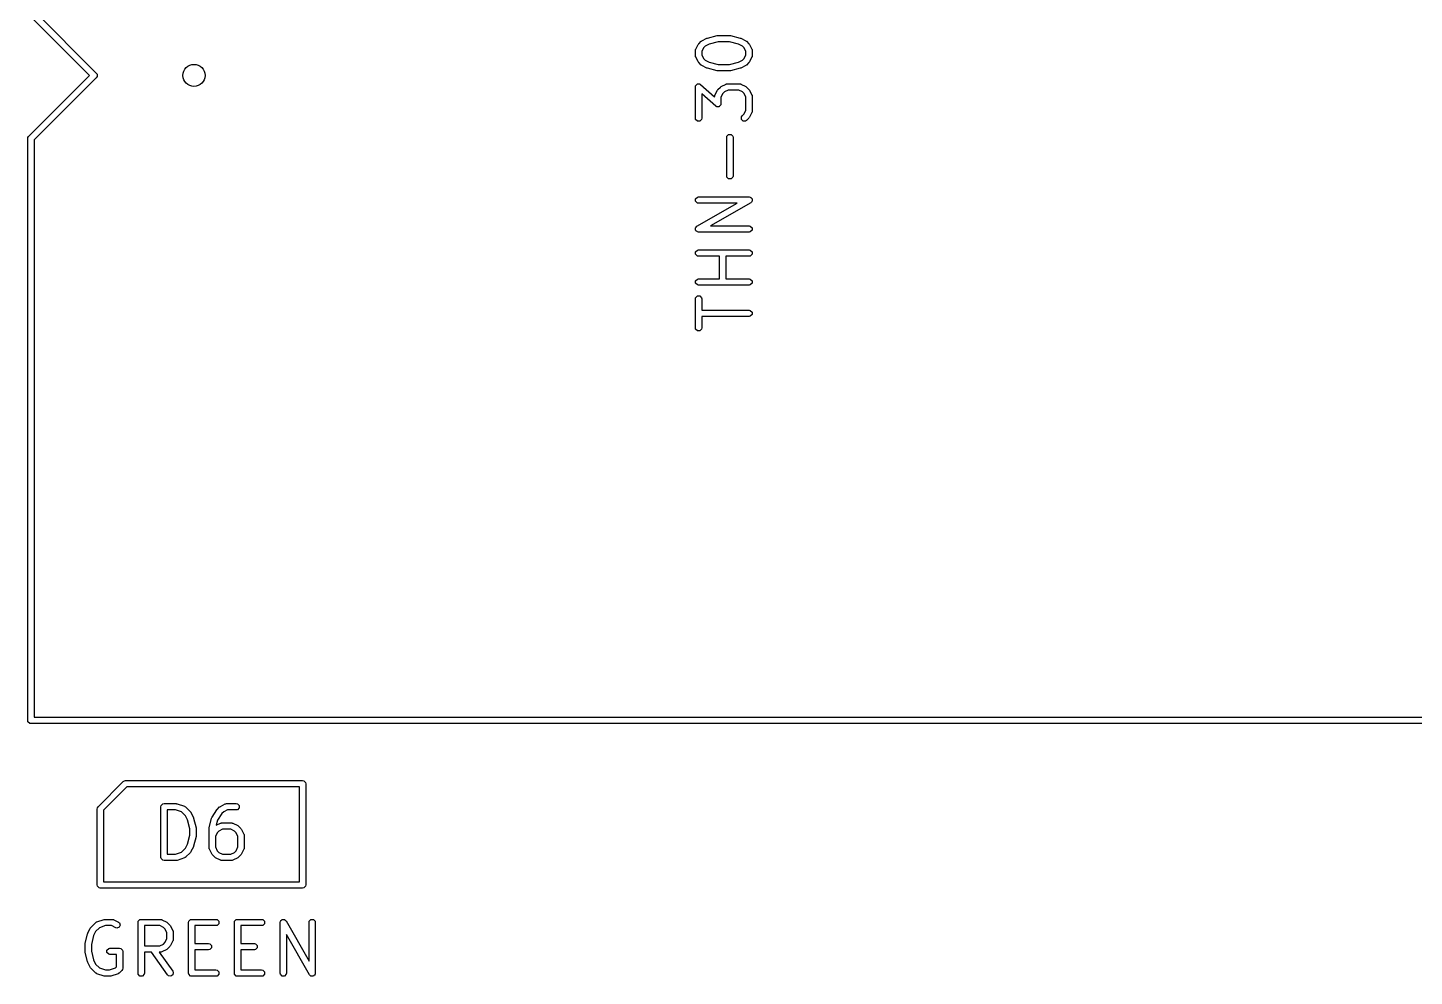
# Model space of a CAD drawing. Header units: inches. Extents: x -1.73 to 1.98, y -0.03 to 4.65.
# Drawn here: x -0.821 to 0.043, y -0.025 to 0.565 of the extents above; entities that cross this region are included whole.
import ezdxf

# ---------------------------------------------------------------- set-up
doc = ezdxf.new("R2010")
doc.units = ezdxf.units.IN
doc.header["$MEASUREMENT"] = 0
doc.layers.add('BLACK', color=250, linetype='CONTINUOUS')

msp = doc.modelspace()

# ---------------------------------------------------------------- linework, layer by layer
at = {"layer": 'BLACK', "linetype": 'CONTINUOUS'}
for p, q in [((-0.78221, 0.53543), (-0.82019, 0.57341)), ((-0.81683, 0.57562), (-0.77804, 0.53682)), ((-0.40472, 0.55169), (-0.40322, 0.55469)), ((-0.40322, 0.55469), (-0.40302, 0.55494)), ((-0.40302, 0.55494), (-0.40285, 0.5552)), ((-0.40285, 0.5552), (-0.40135, 0.5567)), ((-0.40135, 0.5567), (-0.40109, 0.55687)), ((-0.40109, 0.55687), (-0.40084, 0.55707)), ((-0.40084, 0.55707), (-0.39784, 0.55857)), ((-0.39879, 0.55369), (-0.39984, 0.55264)), ((-0.39627, 0.55495), (-0.39879, 0.55369)), ((-0.39784, 0.55857), (-0.39763, 0.55862)), ((-0.39763, 0.55862), (-0.39744, 0.55872)), ((-0.39744, 0.55872), (-0.39144, 0.56021)), ((-0.39072, 0.55634), (-0.39627, 0.55495)), ((-0.39144, 0.56021), (-0.3912, 0.56023)), ((-0.3912, 0.56023), (-0.39096, 0.56027)), ((-0.39096, 0.56027), (-0.38346, 0.56027)), ((-0.3837, 0.55634), (-0.39072, 0.55634)), ((-0.37815, 0.55495), (-0.3837, 0.55634)), ((-0.38346, 0.56027), (-0.38322, 0.56023)), ((-0.38322, 0.56023), (-0.38298, 0.56021)), ((-0.38298, 0.56021), (-0.37698, 0.55872)), ((-0.37563, 0.55369), (-0.37815, 0.55495)), ((-0.37698, 0.55872), (-0.37679, 0.55862)), ((-0.37679, 0.55862), (-0.37658, 0.55857)), ((-0.37658, 0.55857), (-0.37358, 0.55707)), ((-0.37458, 0.55264), (-0.37563, 0.55369)), ((-0.37358, 0.55707), (-0.37333, 0.55687)), ((-0.37333, 0.55687), (-0.37307, 0.5567)), ((-0.37307, 0.5567), (-0.37157, 0.5552)), ((-0.37157, 0.5552), (-0.37139, 0.55494)), ((-0.37139, 0.55494), (-0.3712, 0.55469)), ((-0.3712, 0.55469), (-0.3697, 0.55169)), ((-0.40493, 0.55081), (-0.40491, 0.5509)), ((-0.40493, 0.54781), (-0.40493, 0.55081)), ((-0.40491, 0.54771), (-0.40493, 0.54781)), ((-0.40492, 0.55095), (-0.40484, 0.55125)), ((-0.40491, 0.5509), (-0.40492, 0.55095)), ((-0.40492, 0.54767), (-0.40491, 0.54771)), ((-0.40484, 0.54736), (-0.40492, 0.54767)), ((-0.40484, 0.55125), (-0.40478, 0.55156)), ((-0.40478, 0.54705), (-0.40484, 0.54736)), ((-0.40478, 0.55156), (-0.40474, 0.55159)), ((-0.40474, 0.54702), (-0.40478, 0.54705)), ((-0.40474, 0.55159), (-0.40472, 0.55169)), ((-0.40472, 0.54693), (-0.40474, 0.54702)), ((-0.40322, 0.54393), (-0.40472, 0.54693)), ((-0.39984, 0.55264), (-0.40099, 0.55034)), ((-0.40099, 0.55034), (-0.40099, 0.54827)), ((-0.40099, 0.54827), (-0.39984, 0.54597)), ((-0.39984, 0.54597), (-0.39879, 0.54492)), ((-0.39879, 0.54492), (-0.39627, 0.54366)), ((-0.37815, 0.54366), (-0.37563, 0.54492)), ((-0.37563, 0.54492), (-0.37458, 0.54597)), ((-0.37343, 0.55034), (-0.37458, 0.55264)), ((-0.37458, 0.54597), (-0.37343, 0.54827)), ((-0.37343, 0.54827), (-0.37343, 0.55034)), ((-0.3697, 0.54693), (-0.3712, 0.54393)), ((-0.3697, 0.55169), (-0.36967, 0.55159)), ((-0.36967, 0.54702), (-0.3697, 0.54693)), ((-0.36967, 0.55159), (-0.36964, 0.55156)), ((-0.36964, 0.54705), (-0.36967, 0.54702)), ((-0.36964, 0.55156), (-0.36958, 0.55125)), ((-0.36958, 0.54736), (-0.36964, 0.54705)), ((-0.36958, 0.55125), (-0.3695, 0.55095)), ((-0.3695, 0.54767), (-0.36958, 0.54736)), ((-0.3695, 0.55095), (-0.36951, 0.5509)), ((-0.36951, 0.5509), (-0.36949, 0.55081)), ((-0.36949, 0.54781), (-0.36951, 0.54771)), ((-0.36951, 0.54771), (-0.3695, 0.54767)), ((-0.36949, 0.55081), (-0.36949, 0.54781)), ((-0.82019, 0.49745), (-0.78221, 0.53543)), ((-0.77804, 0.53682), (-0.77761, 0.53619)), ((-0.77761, 0.53619), (-0.77761, 0.53619)), ((-0.77761, 0.53619), (-0.77761, 0.53619)), ((-0.77761, 0.53619), (-0.77761, 0.53468)), ((-0.40302, 0.54368), (-0.40322, 0.54393)), ((-0.40285, 0.54341), (-0.40302, 0.54368)), ((-0.40135, 0.54192), (-0.40285, 0.54341)), ((-0.40109, 0.54174), (-0.40135, 0.54192)), ((-0.40084, 0.54155), (-0.40109, 0.54174)), ((-0.39784, 0.54005), (-0.40084, 0.54155)), ((-0.39763, 0.53999), (-0.39784, 0.54005)), ((-0.39744, 0.5399), (-0.39763, 0.53999)), ((-0.39144, 0.5384), (-0.39744, 0.5399)), ((-0.39627, 0.54366), (-0.39072, 0.54228)), ((-0.3912, 0.53839), (-0.39144, 0.5384)), ((-0.39096, 0.53834), (-0.3912, 0.53839)), ((-0.38346, 0.53834), (-0.39096, 0.53834)), ((-0.39072, 0.54228), (-0.3837, 0.54228)), ((-0.3837, 0.54228), (-0.37815, 0.54366)), ((-0.38322, 0.53839), (-0.38346, 0.53834)), ((-0.38298, 0.5384), (-0.38322, 0.53839)), ((-0.37698, 0.5399), (-0.38298, 0.5384)), ((-0.37679, 0.53999), (-0.37698, 0.5399)), ((-0.37658, 0.54005), (-0.37679, 0.53999)), ((-0.37358, 0.54155), (-0.37658, 0.54005)), ((-0.37333, 0.54174), (-0.37358, 0.54155)), ((-0.37307, 0.54192), (-0.37333, 0.54174)), ((-0.37157, 0.54341), (-0.37307, 0.54192)), ((-0.37139, 0.54368), (-0.37157, 0.54341)), ((-0.3712, 0.54393), (-0.37139, 0.54368)), ((-0.77804, 0.53404), (-0.81683, 0.49525)), ((-0.77761, 0.53468), (-0.77804, 0.53404)), ((-0.77761, 0.53468), (-0.77761, 0.53468)), ((-0.40493, 0.52831), (-0.40482, 0.52886)), ((-0.40493, 0.50881), (-0.40493, 0.52831)), ((-0.40482, 0.52894), (-0.40479, 0.52897)), ((-0.40482, 0.52886), (-0.40482, 0.52894)), ((-0.40479, 0.52897), (-0.40478, 0.52906)), ((-0.40478, 0.52906), (-0.40429, 0.52955)), ((-0.40429, 0.52955), (-0.40383, 0.53007)), ((-0.40383, 0.53007), (-0.40376, 0.53008)), ((-0.40376, 0.53008), (-0.40371, 0.53013)), ((-0.40371, 0.53013), (-0.40302, 0.53013)), ((-0.40302, 0.53013), (-0.40233, 0.53017)), ((-0.40233, 0.53017), (-0.40225, 0.53013)), ((-0.40225, 0.53013), (-0.4022, 0.53013)), ((-0.4022, 0.53013), (-0.40215, 0.53007)), ((-0.40215, 0.53007), (-0.40166, 0.52979)), ((-0.40166, 0.52979), (-0.39293, 0.52215)), ((-0.39085, 0.5267), (-0.38935, 0.5282)), ((-0.38935, 0.5282), (-0.38909, 0.52838)), ((-0.38909, 0.52838), (-0.38884, 0.52857)), ((-0.38884, 0.52857), (-0.38584, 0.53007)), ((-0.38584, 0.53007), (-0.38574, 0.5301)), ((-0.38574, 0.5301), (-0.38571, 0.53013)), ((-0.38571, 0.53013), (-0.3854, 0.53019)), ((-0.3854, 0.53019), (-0.3851, 0.53027)), ((-0.3851, 0.53027), (-0.38506, 0.53026)), ((-0.38506, 0.53026), (-0.38496, 0.53028)), ((-0.38496, 0.53028), (-0.37746, 0.53028)), ((-0.37746, 0.53028), (-0.37736, 0.53026)), ((-0.37736, 0.53026), (-0.37732, 0.53027)), ((-0.37732, 0.53027), (-0.37702, 0.53019)), ((-0.37702, 0.53019), (-0.37671, 0.53013)), ((-0.37671, 0.53013), (-0.37667, 0.5301)), ((-0.37667, 0.5301), (-0.37658, 0.53007)), ((-0.37658, 0.53007), (-0.37358, 0.52857)), ((-0.37358, 0.52857), (-0.37333, 0.52838)), ((-0.37333, 0.52838), (-0.37307, 0.5282)), ((-0.37307, 0.5282), (-0.37157, 0.5267)), ((-0.39225, 0.51633), (-0.40099, 0.52397)), ((-0.40099, 0.52397), (-0.40099, 0.50881)), ((-0.39293, 0.52231), (-0.39291, 0.52241)), ((-0.39293, 0.52215), (-0.39293, 0.52231)), ((-0.39292, 0.52245), (-0.39284, 0.52275)), ((-0.39291, 0.52241), (-0.39292, 0.52245)), ((-0.39284, 0.52275), (-0.39278, 0.52306)), ((-0.39278, 0.52306), (-0.39275, 0.52309)), ((-0.39275, 0.52309), (-0.39272, 0.52319)), ((-0.39272, 0.52319), (-0.39122, 0.52619)), ((-0.39122, 0.52619), (-0.39103, 0.52644)), ((-0.39103, 0.52644), (-0.39085, 0.5267)), ((-0.38784, 0.52414), (-0.38899, 0.52185)), ((-0.38899, 0.52185), (-0.38899, 0.51781)), ((-0.38679, 0.52519), (-0.38784, 0.52414)), ((-0.38449, 0.52634), (-0.38679, 0.52519)), ((-0.37792, 0.52634), (-0.38449, 0.52634)), ((-0.37563, 0.52519), (-0.37792, 0.52634)), ((-0.37458, 0.52414), (-0.37563, 0.52519)), ((-0.37343, 0.52185), (-0.37458, 0.52414)), ((-0.37343, 0.51378), (-0.37343, 0.52185)), ((-0.37157, 0.5267), (-0.37139, 0.52644)), ((-0.37139, 0.52644), (-0.3712, 0.52619)), ((-0.3712, 0.52619), (-0.3697, 0.52319)), ((-0.3697, 0.52319), (-0.36967, 0.52309)), ((-0.36967, 0.52309), (-0.36964, 0.52306)), ((-0.36964, 0.52306), (-0.36958, 0.52275)), ((-0.36958, 0.52275), (-0.3695, 0.52245)), ((-0.3695, 0.52245), (-0.36951, 0.52241)), ((-0.36951, 0.52241), (-0.36949, 0.52231)), ((-0.36949, 0.52231), (-0.36949, 0.51331)), ((-0.39177, 0.51605), (-0.39225, 0.51633)), ((-0.39171, 0.51599), (-0.39177, 0.51605)), ((-0.39167, 0.51599), (-0.39171, 0.51599)), ((-0.39159, 0.51595), (-0.39167, 0.51599)), ((-0.3909, 0.51599), (-0.39159, 0.51595)), ((-0.39021, 0.51599), (-0.3909, 0.51599)), ((-0.39016, 0.51604), (-0.39021, 0.51599)), ((-0.39009, 0.51605), (-0.39016, 0.51604)), ((-0.38963, 0.51657), (-0.39009, 0.51605)), ((-0.38914, 0.51706), (-0.38963, 0.51657)), ((-0.38912, 0.51715), (-0.38914, 0.51706)), ((-0.38909, 0.51718), (-0.38912, 0.51715)), ((-0.38899, 0.51781), (-0.3891, 0.51726)), ((-0.3891, 0.51726), (-0.38909, 0.51718)), ((-0.37628, 0.50956), (-0.37585, 0.5102)), ((-0.37628, 0.50806), (-0.37628, 0.50956)), ((-0.37585, 0.5102), (-0.37458, 0.51148)), ((-0.37458, 0.51148), (-0.37343, 0.51378)), ((-0.3697, 0.51243), (-0.3712, 0.50943)), ((-0.36967, 0.51253), (-0.3697, 0.51243)), ((-0.36964, 0.51256), (-0.36967, 0.51253)), ((-0.36958, 0.51287), (-0.36964, 0.51256)), ((-0.3695, 0.51317), (-0.36958, 0.51287)), ((-0.36949, 0.51331), (-0.36951, 0.51321)), ((-0.36951, 0.51321), (-0.3695, 0.51317)), ((-0.40478, 0.50806), (-0.40493, 0.50881)), ((-0.40371, 0.50699), (-0.40478, 0.50806)), ((-0.4022, 0.50699), (-0.40371, 0.50699)), ((-0.40114, 0.50806), (-0.4022, 0.50699)), ((-0.40099, 0.50881), (-0.40114, 0.50806)), ((-0.37521, 0.50699), (-0.37628, 0.50806)), ((-0.37371, 0.50699), (-0.37521, 0.50699)), ((-0.37307, 0.50742), (-0.37371, 0.50699)), ((-0.37157, 0.50892), (-0.37307, 0.50742)), ((-0.37139, 0.50918), (-0.37157, 0.50892)), ((-0.3712, 0.50943), (-0.37139, 0.50918)), ((-0.82077, 0.49606), (-0.82062, 0.49682)), ((-0.82077, 0.13386), (-0.82077, 0.49606)), ((-0.82062, 0.49682), (-0.82019, 0.49745)), ((-0.81683, 0.49525), (-0.81683, 0.13583)), ((-0.38543, 0.49681), (-0.38528, 0.49757)), ((-0.38543, 0.47282), (-0.38543, 0.49681)), ((-0.38528, 0.49757), (-0.38421, 0.49863)), ((-0.38421, 0.49863), (-0.38271, 0.49863)), ((-0.38271, 0.49863), (-0.38164, 0.49757)), ((-0.38164, 0.49757), (-0.38149, 0.49681)), ((-0.38149, 0.49681), (-0.38149, 0.47282)), ((-0.38528, 0.47206), (-0.38543, 0.47282)), ((-0.38421, 0.471), (-0.38528, 0.47206)), ((-0.38271, 0.471), (-0.38421, 0.471)), ((-0.38164, 0.47206), (-0.38271, 0.471)), ((-0.38149, 0.47282), (-0.38164, 0.47206)), ((-0.40478, 0.45857), (-0.40371, 0.45964)), ((-0.40478, 0.45706), (-0.40478, 0.45857)), ((-0.40371, 0.45964), (-0.40296, 0.45979)), ((-0.40296, 0.45979), (-0.37146, 0.45979)), ((-0.37146, 0.45979), (-0.37071, 0.45964)), ((-0.37071, 0.45964), (-0.37052, 0.45945)), ((-0.37052, 0.45945), (-0.37026, 0.45937)), ((-0.37026, 0.45937), (-0.37, 0.45893)), ((-0.37, 0.45893), (-0.36964, 0.45857)), ((-0.36964, 0.45857), (-0.36964, 0.4583)), ((-0.36964, 0.4583), (-0.36951, 0.45807)), ((-0.36951, 0.45807), (-0.36964, 0.45757)), ((-0.40371, 0.456), (-0.40478, 0.45706)), ((-0.40393, 0.44153), (-0.37887, 0.45585)), ((-0.40296, 0.45585), (-0.40371, 0.456)), ((-0.37887, 0.45585), (-0.40296, 0.45585)), ((-0.37048, 0.45611), (-0.39554, 0.44179)), ((-0.3699, 0.45661), (-0.37048, 0.45611)), ((-0.36983, 0.45687), (-0.3699, 0.45661)), ((-0.36964, 0.45706), (-0.36983, 0.45687)), ((-0.36964, 0.45757), (-0.36964, 0.45706)), ((-0.40478, 0.44057), (-0.40458, 0.44076)), ((-0.40478, 0.44006), (-0.40478, 0.44057)), ((-0.40458, 0.44076), (-0.40451, 0.44103)), ((-0.40451, 0.44103), (-0.40393, 0.44153)), ((-0.39554, 0.44179), (-0.37146, 0.44179)), ((-0.37146, 0.44179), (-0.37071, 0.44164)), ((-0.37071, 0.44164), (-0.36964, 0.44057)), ((-0.36964, 0.44057), (-0.36964, 0.43907)), ((-0.40491, 0.43957), (-0.40478, 0.44006)), ((-0.40478, 0.43934), (-0.40491, 0.43957)), ((-0.40478, 0.43907), (-0.40478, 0.43934)), ((-0.40442, 0.43871), (-0.40478, 0.43907)), ((-0.40416, 0.43826), (-0.40442, 0.43871)), ((-0.4039, 0.43819), (-0.40416, 0.43826)), ((-0.40371, 0.438), (-0.4039, 0.43819)), ((-0.40296, 0.43785), (-0.40371, 0.438)), ((-0.37146, 0.43785), (-0.40296, 0.43785)), ((-0.37071, 0.438), (-0.37146, 0.43785)), ((-0.36964, 0.43907), (-0.37071, 0.438)), ((-0.40478, 0.42558), (-0.40371, 0.42664)), ((-0.40478, 0.42407), (-0.40478, 0.42558)), ((-0.40371, 0.423), (-0.40478, 0.42407)), ((-0.40371, 0.42664), (-0.40296, 0.42679)), ((-0.40296, 0.42679), (-0.37146, 0.42679)), ((-0.37146, 0.42679), (-0.37071, 0.42664)), ((-0.37071, 0.42664), (-0.36964, 0.42558)), ((-0.36964, 0.42407), (-0.37071, 0.423)), ((-0.36964, 0.42558), (-0.36964, 0.42407)), ((-0.40296, 0.42285), (-0.40371, 0.423)), ((-0.38993, 0.42285), (-0.40296, 0.42285)), ((-0.38993, 0.40879), (-0.38993, 0.42285)), ((-0.37146, 0.42285), (-0.38599, 0.42285)), ((-0.38599, 0.42285), (-0.38599, 0.40879)), ((-0.37071, 0.423), (-0.37146, 0.42285)), ((-0.40478, 0.40758), (-0.40371, 0.40864)), ((-0.40478, 0.40607), (-0.40478, 0.40758)), ((-0.40371, 0.40501), (-0.40478, 0.40607)), ((-0.40371, 0.40864), (-0.40296, 0.40879)), ((-0.40296, 0.40879), (-0.38993, 0.40879)), ((-0.38599, 0.40879), (-0.37146, 0.40879)), ((-0.37146, 0.40879), (-0.37071, 0.40864)), ((-0.37071, 0.40864), (-0.36964, 0.40758)), ((-0.36964, 0.40607), (-0.37071, 0.40501)), ((-0.36964, 0.40758), (-0.36964, 0.40607)), ((-0.40478, 0.39708), (-0.40371, 0.39814)), ((-0.40296, 0.40486), (-0.40371, 0.40501)), ((-0.40371, 0.39814), (-0.4022, 0.39814)), ((-0.37146, 0.40486), (-0.40296, 0.40486)), ((-0.4022, 0.39814), (-0.40114, 0.39708)), ((-0.37071, 0.40501), (-0.37146, 0.40486)), ((-0.40493, 0.39633), (-0.40478, 0.39708)), ((-0.40493, 0.37833), (-0.40493, 0.39633)), ((-0.40114, 0.39708), (-0.40099, 0.39633)), ((-0.40099, 0.39633), (-0.40099, 0.3893)), ((-0.40099, 0.3893), (-0.37146, 0.3893)), ((-0.37146, 0.3893), (-0.37071, 0.38915)), ((-0.37071, 0.38915), (-0.36964, 0.38808)), ((-0.37146, 0.38536), (-0.40099, 0.38536)), ((-0.40099, 0.38536), (-0.40099, 0.37833)), ((-0.37071, 0.38551), (-0.37146, 0.38536)), ((-0.36964, 0.38657), (-0.37071, 0.38551)), ((-0.36964, 0.38808), (-0.36964, 0.38657)), ((-0.40478, 0.37757), (-0.40493, 0.37833)), ((-0.40371, 0.37651), (-0.40478, 0.37757)), ((-0.4022, 0.37651), (-0.40371, 0.37651)), ((-0.40114, 0.37757), (-0.4022, 0.37651)), ((-0.40099, 0.37833), (-0.40114, 0.37757)), ((-0.82062, 0.1331), (-0.82077, 0.13386)), ((-0.81955, 0.13204), (-0.82062, 0.1331)), ((-0.8188, 0.13189), (-0.81955, 0.13204)), ((0.1812, 0.13189), (-0.8188, 0.13189)), ((-0.81683, 0.13583), (0.17923, 0.13583)), ((-0.77698, 0.08013), (-0.76123, 0.09588)), ((-0.76123, 0.09588), (-0.7606, 0.09631)), ((-0.7606, 0.09631), (-0.75984, 0.09646)), ((-0.7606, 0.09631), (-0.7606, 0.09631)), ((-0.75984, 0.09646), (-0.64961, 0.09646)), ((-0.64961, 0.09646), (-0.64885, 0.09631)), ((-0.64885, 0.09631), (-0.64779, 0.09524)), ((-0.64779, 0.09524), (-0.64764, 0.09449)), ((-0.75903, 0.09252), (-0.77362, 0.07792)), ((-0.65157, 0.09252), (-0.75903, 0.09252)), ((-0.65157, 0.03346), (-0.65157, 0.09252)), ((-0.64764, 0.09449), (-0.64764, 0.0315)), ((-0.77756, 0.07874), (-0.77741, 0.07949)), ((-0.77756, 0.0315), (-0.77756, 0.07874)), ((-0.77741, 0.07949), (-0.77698, 0.08013)), ((-0.77362, 0.07792), (-0.77362, 0.03346)), ((-0.73781, 0.08012), (-0.73766, 0.08088)), ((-0.73781, 0.04863), (-0.73781, 0.08012)), ((-0.73766, 0.08088), (-0.7366, 0.08194)), ((-0.7366, 0.08194), (-0.73585, 0.08209)), ((-0.73585, 0.08209), (-0.72835, 0.08209)), ((-0.72867, 0.07815), (-0.73388, 0.07815)), ((-0.73388, 0.07815), (-0.73388, 0.05059)), ((-0.72491, 0.0769), (-0.72867, 0.07815)), ((-0.72835, 0.08209), (-0.72804, 0.08203)), ((-0.72804, 0.08203), (-0.72772, 0.08199)), ((-0.72772, 0.08199), (-0.72322, 0.08049)), ((-0.72322, 0.08049), (-0.72314, 0.08044)), ((-0.72314, 0.08044), (-0.72309, 0.08044)), ((-0.72309, 0.08044), (-0.72283, 0.08027)), ((-0.72283, 0.08027), (-0.72256, 0.08011)), ((-0.72256, 0.08011), (-0.72254, 0.08007)), ((-0.72254, 0.08007), (-0.72246, 0.08001)), ((-0.72246, 0.08001), (-0.71946, 0.07701)), ((-0.70599, 0.07372), (-0.70299, 0.07821)), ((-0.70299, 0.07821), (-0.70285, 0.07835)), ((-0.70285, 0.07835), (-0.70274, 0.07851)), ((-0.70274, 0.07851), (-0.70124, 0.08001)), ((-0.70124, 0.08001), (-0.70098, 0.08019)), ((-0.70098, 0.08019), (-0.70073, 0.08038)), ((-0.70073, 0.08038), (-0.69773, 0.08188)), ((-0.69639, 0.07815), (-0.69868, 0.077)), ((-0.69773, 0.08188), (-0.69764, 0.08191)), ((-0.69764, 0.08191), (-0.6976, 0.08194)), ((-0.6976, 0.08194), (-0.69729, 0.082)), ((-0.69729, 0.082), (-0.69699, 0.08209)), ((-0.69699, 0.08209), (-0.69695, 0.08207)), ((-0.69695, 0.08207), (-0.69685, 0.08209)), ((-0.69685, 0.08209), (-0.69085, 0.08209)), ((-0.69085, 0.07815), (-0.69639, 0.07815)), ((-0.69085, 0.08209), (-0.6901, 0.08194)), ((-0.6901, 0.0783), (-0.69085, 0.07815)), ((-0.6901, 0.08194), (-0.68903, 0.08088)), ((-0.68903, 0.07937), (-0.6901, 0.0783)), ((-0.68903, 0.08088), (-0.68903, 0.07937)), ((-0.72247, 0.07446), (-0.72491, 0.0769)), ((-0.7212, 0.07194), (-0.72247, 0.07446)), ((-0.71982, 0.06638), (-0.7212, 0.07194)), ((-0.71946, 0.07701), (-0.71928, 0.07675)), ((-0.71928, 0.07675), (-0.71909, 0.0765)), ((-0.71909, 0.0765), (-0.71759, 0.0735)), ((-0.71759, 0.0735), (-0.71753, 0.0733)), ((-0.71753, 0.0733), (-0.71744, 0.0731)), ((-0.71744, 0.0731), (-0.71594, 0.0671)), ((-0.70776, 0.0671), (-0.70626, 0.0731)), ((-0.70626, 0.0731), (-0.70612, 0.0734)), ((-0.70612, 0.0734), (-0.70599, 0.07372)), ((-0.70252, 0.07181), (-0.70333, 0.06858)), ((-0.70333, 0.06858), (-0.70073, 0.06988)), ((-0.69982, 0.07587), (-0.70252, 0.07181)), ((-0.70073, 0.06988), (-0.70064, 0.06991)), ((-0.70064, 0.06991), (-0.7006, 0.06994)), ((-0.7006, 0.06994), (-0.70029, 0.07)), ((-0.70029, 0.07), (-0.69999, 0.07009)), ((-0.69999, 0.07009), (-0.69995, 0.07007)), ((-0.69995, 0.07007), (-0.69985, 0.07009)), ((-0.69985, 0.07009), (-0.69385, 0.07009)), ((-0.69868, 0.077), (-0.69982, 0.07587)), ((-0.69385, 0.07009), (-0.69375, 0.07007)), ((-0.69375, 0.07007), (-0.69371, 0.07009)), ((-0.69371, 0.07009), (-0.69341, 0.07)), ((-0.69341, 0.07), (-0.6931, 0.06994)), ((-0.6931, 0.06994), (-0.69307, 0.06991)), ((-0.69307, 0.06991), (-0.69297, 0.06988)), ((-0.69297, 0.06988), (-0.68997, 0.06838)), ((-0.7212, 0.05681), (-0.71982, 0.06237)), ((-0.71982, 0.06237), (-0.71982, 0.06638)), ((-0.71594, 0.06165), (-0.71744, 0.05565)), ((-0.71594, 0.0671), (-0.71593, 0.06686)), ((-0.71593, 0.06189), (-0.71594, 0.06165)), ((-0.71593, 0.06686), (-0.71588, 0.06662)), ((-0.71588, 0.06212), (-0.71593, 0.06189)), ((-0.71588, 0.06662), (-0.71588, 0.06212)), ((-0.70782, 0.06662), (-0.70777, 0.06686)), ((-0.70782, 0.05463), (-0.70782, 0.06662)), ((-0.70777, 0.06686), (-0.70776, 0.0671)), ((-0.70273, 0.06396), (-0.70388, 0.06166)), ((-0.70388, 0.06166), (-0.70388, 0.05509)), ((-0.70168, 0.06501), (-0.70273, 0.06396)), ((-0.69939, 0.06616), (-0.70168, 0.06501)), ((-0.69432, 0.06616), (-0.69939, 0.06616)), ((-0.69202, 0.06501), (-0.69432, 0.06616)), ((-0.69097, 0.06396), (-0.69202, 0.06501)), ((-0.68982, 0.06166), (-0.69097, 0.06396)), ((-0.68997, 0.06838), (-0.68972, 0.06819)), ((-0.68982, 0.05509), (-0.68982, 0.06166)), ((-0.68972, 0.06819), (-0.68946, 0.06802)), ((-0.68946, 0.06802), (-0.68796, 0.06652)), ((-0.68796, 0.06652), (-0.68778, 0.06625)), ((-0.68778, 0.06625), (-0.68759, 0.066)), ((-0.68759, 0.066), (-0.68609, 0.063)), ((-0.68609, 0.063), (-0.68606, 0.06291)), ((-0.68606, 0.06291), (-0.68603, 0.06288)), ((-0.68603, 0.06288), (-0.68597, 0.06257)), ((-0.68597, 0.06257), (-0.68589, 0.06226)), ((-0.68589, 0.06226), (-0.6859, 0.06222)), ((-0.6859, 0.06222), (-0.68588, 0.06212)), ((-0.68588, 0.06212), (-0.68588, 0.05463)), ((-0.72867, 0.05059), (-0.72491, 0.05185)), ((-0.72491, 0.05185), (-0.72247, 0.05429)), ((-0.72247, 0.05429), (-0.7212, 0.05681)), ((-0.71928, 0.052), (-0.71946, 0.05173)), ((-0.71909, 0.05225), (-0.71928, 0.052)), ((-0.71759, 0.05524), (-0.71909, 0.05225)), ((-0.71753, 0.05545), (-0.71759, 0.05524)), ((-0.71744, 0.05565), (-0.71753, 0.05545)), ((-0.7078, 0.05453), (-0.70782, 0.05463)), ((-0.70781, 0.05449), (-0.7078, 0.05453)), ((-0.70773, 0.05418), (-0.70781, 0.05449)), ((-0.70767, 0.05387), (-0.70773, 0.05418)), ((-0.70764, 0.05384), (-0.70767, 0.05387)), ((-0.70761, 0.05375), (-0.70764, 0.05384)), ((-0.70611, 0.05075), (-0.70761, 0.05375)), ((-0.70388, 0.05509), (-0.70273, 0.05279)), ((-0.70273, 0.05279), (-0.70168, 0.05174)), ((-0.69202, 0.05174), (-0.69097, 0.05279)), ((-0.69097, 0.05279), (-0.68982, 0.05509)), ((-0.68609, 0.05375), (-0.68759, 0.05075)), ((-0.68606, 0.05384), (-0.68609, 0.05375)), ((-0.68603, 0.05387), (-0.68606, 0.05384)), ((-0.68597, 0.05418), (-0.68603, 0.05387)), ((-0.68589, 0.05449), (-0.68597, 0.05418)), ((-0.68588, 0.05463), (-0.6859, 0.05453)), ((-0.6859, 0.05453), (-0.68589, 0.05449)), ((-0.73766, 0.04787), (-0.73781, 0.04863)), ((-0.7366, 0.04681), (-0.73766, 0.04787)), ((-0.73585, 0.04666), (-0.7366, 0.04681)), ((-0.72835, 0.04666), (-0.73585, 0.04666)), ((-0.73388, 0.05059), (-0.72867, 0.05059)), ((-0.72804, 0.04672), (-0.72835, 0.04666)), ((-0.72772, 0.04676), (-0.72804, 0.04672)), ((-0.72322, 0.04826), (-0.72772, 0.04676)), ((-0.72314, 0.04831), (-0.72322, 0.04826)), ((-0.72309, 0.04831), (-0.72314, 0.04831)), ((-0.72283, 0.04848), (-0.72309, 0.04831)), ((-0.72256, 0.04864), (-0.72283, 0.04848)), ((-0.72254, 0.04868), (-0.72256, 0.04864)), ((-0.72246, 0.04873), (-0.72254, 0.04868)), ((-0.71946, 0.05173), (-0.72246, 0.04873)), ((-0.70592, 0.0505), (-0.70611, 0.05075)), ((-0.70574, 0.05023), (-0.70592, 0.0505)), ((-0.70424, 0.04873), (-0.70574, 0.05023)), ((-0.70398, 0.04856), (-0.70424, 0.04873)), ((-0.70373, 0.04837), (-0.70398, 0.04856)), ((-0.70073, 0.04687), (-0.70373, 0.04837)), ((-0.70168, 0.05174), (-0.69939, 0.05059)), ((-0.70064, 0.04684), (-0.70073, 0.04687)), ((-0.7006, 0.04681), (-0.70064, 0.04684)), ((-0.70029, 0.04675), (-0.7006, 0.04681)), ((-0.69999, 0.04666), (-0.70029, 0.04675)), ((-0.69995, 0.04668), (-0.69999, 0.04666)), ((-0.69985, 0.04666), (-0.69995, 0.04668)), ((-0.69385, 0.04666), (-0.69985, 0.04666)), ((-0.69939, 0.05059), (-0.69432, 0.05059)), ((-0.69432, 0.05059), (-0.69202, 0.05174)), ((-0.69375, 0.04668), (-0.69385, 0.04666)), ((-0.69371, 0.04666), (-0.69375, 0.04668)), ((-0.69341, 0.04675), (-0.69371, 0.04666)), ((-0.6931, 0.04681), (-0.69341, 0.04675)), ((-0.69307, 0.04684), (-0.6931, 0.04681)), ((-0.69297, 0.04687), (-0.69307, 0.04684)), ((-0.68997, 0.04837), (-0.69297, 0.04687)), ((-0.68972, 0.04856), (-0.68997, 0.04837)), ((-0.68946, 0.04873), (-0.68972, 0.04856)), ((-0.68796, 0.05023), (-0.68946, 0.04873)), ((-0.68778, 0.0505), (-0.68796, 0.05023)), ((-0.68759, 0.05075), (-0.68778, 0.0505)), ((-0.77741, 0.03074), (-0.77756, 0.0315)), ((-0.77634, 0.02968), (-0.77741, 0.03074)), ((-0.77559, 0.02953), (-0.77634, 0.02968)), ((-0.64961, 0.02953), (-0.77559, 0.02953)), ((-0.77362, 0.03346), (-0.65157, 0.03346)), ((-0.64885, 0.02968), (-0.64961, 0.02953)), ((-0.64779, 0.03074), (-0.64885, 0.02968)), ((-0.64764, 0.0315), (-0.64779, 0.03074)), ((-0.77771, 0.00844), (-0.77321, 0.00994)), ((-0.77321, 0.00994), (-0.7729, 0.00998)), ((-0.7729, 0.00998), (-0.77259, 0.01004)), ((-0.77259, 0.01004), (-0.76809, 0.01004)), ((-0.76809, 0.01004), (-0.76799, 0.01002)), ((-0.76799, 0.01002), (-0.76795, 0.01004)), ((-0.76795, 0.01004), (-0.76765, 0.00996)), ((-0.76765, 0.00996), (-0.76734, 0.00989)), ((-0.76734, 0.00989), (-0.76731, 0.00986)), ((-0.76731, 0.00986), (-0.76721, 0.00984)), ((-0.76721, 0.00984), (-0.76421, 0.00834)), ((-0.75206, 0.00808), (-0.75191, 0.00883)), ((-0.75191, 0.00883), (-0.75085, 0.00989)), ((-0.75085, 0.00989), (-0.75009, 0.01004)), ((-0.75009, 0.01004), (-0.7381, 0.01004)), ((-0.7381, 0.01004), (-0.738, 0.01002)), ((-0.738, 0.01002), (-0.73796, 0.01004)), ((-0.73796, 0.01004), (-0.73765, 0.00996)), ((-0.73765, 0.00996), (-0.73734, 0.00989)), ((-0.73734, 0.00989), (-0.73731, 0.00986)), ((-0.73731, 0.00986), (-0.73721, 0.00984)), ((-0.73721, 0.00984), (-0.73422, 0.00834)), ((-0.72057, 0.00808), (-0.72042, 0.00883)), ((-0.72042, 0.00883), (-0.71935, 0.00989)), ((-0.71935, 0.00989), (-0.7186, 0.01004)), ((-0.7186, 0.01004), (-0.7036, 0.01004)), ((-0.7036, 0.01004), (-0.70285, 0.00989)), ((-0.70285, 0.00989), (-0.70178, 0.00883)), ((-0.70178, 0.00883), (-0.70178, 0.00732)), ((-0.69207, 0.00808), (-0.69192, 0.00883)), ((-0.69192, 0.00883), (-0.69085, 0.00989)), ((-0.69085, 0.00989), (-0.6901, 0.01004)), ((-0.6901, 0.01004), (-0.6751, 0.01004)), ((-0.6751, 0.01004), (-0.67435, 0.00989)), ((-0.67435, 0.00989), (-0.67328, 0.00883)), ((-0.67328, 0.00883), (-0.67328, 0.00732)), ((-0.66357, 0.00808), (-0.66342, 0.00883)), ((-0.66342, 0.00883), (-0.66323, 0.00902)), ((-0.66323, 0.00902), (-0.66316, 0.00928)), ((-0.66316, 0.00928), (-0.66272, 0.00953)), ((-0.66272, 0.00953), (-0.66236, 0.00989)), ((-0.66236, 0.00989), (-0.66209, 0.00989)), ((-0.66209, 0.00989), (-0.66185, 0.01003)), ((-0.66185, 0.01003), (-0.66136, 0.00989)), ((-0.66136, 0.00989), (-0.66085, 0.00989)), ((-0.66085, 0.00989), (-0.66066, 0.0097)), ((-0.66066, 0.0097), (-0.6604, 0.00963)), ((-0.6604, 0.00963), (-0.6599, 0.00905)), ((-0.6599, 0.00905), (-0.64558, -0.01601)), ((-0.64558, 0.00808), (-0.64543, 0.00883)), ((-0.64543, 0.00883), (-0.64436, 0.00989)), ((-0.64436, 0.00989), (-0.64285, 0.00989)), ((-0.64285, 0.00989), (-0.64179, 0.00883)), ((-0.64179, 0.00883), (-0.64164, 0.00808)), ((-0.785, -0.00495), (-0.7835, 0.00105)), ((-0.7835, 0.00105), (-0.78341, 0.00125)), ((-0.78341, 0.00125), (-0.78335, 0.00146)), ((-0.78335, 0.00146), (-0.78185, 0.00446)), ((-0.78185, 0.00446), (-0.78166, 0.00471)), ((-0.78166, 0.00471), (-0.78148, 0.00497)), ((-0.78148, 0.00497), (-0.77848, 0.00797)), ((-0.77847, 0.00241), (-0.77973, -0.00011)), ((-0.77848, 0.00797), (-0.7784, 0.00802)), ((-0.77603, 0.00485), (-0.77847, 0.00241)), ((-0.7784, 0.00802), (-0.77838, 0.00806)), ((-0.77838, 0.00806), (-0.77811, 0.00822)), ((-0.77811, 0.00822), (-0.77784, 0.00839)), ((-0.77784, 0.00839), (-0.7778, 0.00839)), ((-0.7778, 0.00839), (-0.77771, 0.00844)), ((-0.77227, 0.00611), (-0.77603, 0.00485)), ((-0.76856, 0.00611), (-0.77227, 0.00611)), ((-0.76597, 0.00481), (-0.76856, 0.00611)), ((-0.76523, 0.00461), (-0.76597, 0.00481)), ((-0.7638, 0.00509), (-0.76523, 0.00461)), ((-0.76421, 0.00834), (-0.7636, 0.00786)), ((-0.76313, 0.00644), (-0.7638, 0.00509)), ((-0.7636, 0.00786), (-0.76313, 0.00644)), ((-0.75206, -0.02342), (-0.75206, 0.00808)), ((-0.73856, 0.00611), (-0.74813, 0.00611)), ((-0.74813, 0.00611), (-0.74813, -0.00645)), ((-0.73626, 0.00496), (-0.73856, 0.00611)), ((-0.73521, 0.00391), (-0.73626, 0.00496)), ((-0.73406, 0.00161), (-0.73521, 0.00391)), ((-0.73422, 0.00834), (-0.73397, 0.00814)), ((-0.73406, -0.00196), (-0.73406, 0.00161)), ((-0.73397, 0.00814), (-0.7337, 0.00797)), ((-0.7337, 0.00797), (-0.7322, 0.00647)), ((-0.7322, 0.00647), (-0.73203, 0.0062)), ((-0.73203, 0.0062), (-0.73184, 0.00596)), ((-0.73184, 0.00596), (-0.73034, 0.00296)), ((-0.73034, 0.00296), (-0.73031, 0.00286)), ((-0.73031, 0.00286), (-0.73028, 0.00283)), ((-0.73028, 0.00283), (-0.73022, 0.00252)), ((-0.73022, 0.00252), (-0.73013, 0.00222)), ((-0.73013, 0.00222), (-0.73015, 0.00217)), ((-0.73015, 0.00217), (-0.73013, 0.00208)), ((-0.73013, 0.00208), (-0.73013, -0.00242)), ((-0.72057, -0.02342), (-0.72057, 0.00808)), ((-0.7036, 0.00611), (-0.71663, 0.00611)), ((-0.71663, 0.00611), (-0.71663, -0.00495)), ((-0.70285, 0.00626), (-0.7036, 0.00611)), ((-0.70178, 0.00732), (-0.70285, 0.00626)), ((-0.69207, -0.02342), (-0.69207, 0.00808)), ((-0.6751, 0.00611), (-0.68813, 0.00611)), ((-0.68813, 0.00611), (-0.68813, -0.00495)), ((-0.67435, 0.00626), (-0.6751, 0.00611)), ((-0.67328, 0.00732), (-0.67435, 0.00626)), ((-0.66357, -0.02342), (-0.66357, 0.00808)), ((-0.64532, -0.0244), (-0.65964, 0.00066)), ((-0.65964, 0.00066), (-0.65964, -0.02342)), ((-0.64558, -0.01601), (-0.64558, 0.00808)), ((-0.64164, 0.00808), (-0.64164, -0.02342)), ((-0.78506, -0.00542), (-0.78501, -0.00519)), ((-0.78506, -0.00992), (-0.78506, -0.00542)), ((-0.78501, -0.00519), (-0.785, -0.00495)), ((-0.77973, -0.00011), (-0.78112, -0.00567)), ((-0.78112, -0.00567), (-0.78112, -0.00968)), ((-0.77141, -0.00917), (-0.77034, -0.0081)), ((-0.77034, -0.0081), (-0.76959, -0.00795)), ((-0.76959, -0.00795), (-0.76359, -0.00795)), ((-0.76359, -0.00795), (-0.76284, -0.0081)), ((-0.76284, -0.0081), (-0.76177, -0.00917)), ((-0.74813, -0.00645), (-0.73856, -0.00645)), ((-0.73856, -0.00645), (-0.73626, -0.00531)), ((-0.73626, -0.00531), (-0.73521, -0.00426)), ((-0.73521, -0.00426), (-0.73406, -0.00196)), ((-0.73397, -0.00849), (-0.73422, -0.00868)), ((-0.7337, -0.00832), (-0.73397, -0.00849)), ((-0.7322, -0.00682), (-0.7337, -0.00832)), ((-0.73203, -0.00655), (-0.7322, -0.00682)), ((-0.73184, -0.0063), (-0.73203, -0.00655)), ((-0.73034, -0.0033), (-0.73184, -0.0063)), ((-0.73031, -0.00321), (-0.73034, -0.0033)), ((-0.73028, -0.00318), (-0.73031, -0.00321)), ((-0.73022, -0.00287), (-0.73028, -0.00318)), ((-0.73013, -0.00256), (-0.73022, -0.00287)), ((-0.73013, -0.00242), (-0.73015, -0.00252)), ((-0.73015, -0.00252), (-0.73013, -0.00256)), ((-0.71663, -0.00495), (-0.7081, -0.00495)), ((-0.7081, -0.00495), (-0.70735, -0.0051)), ((-0.70735, -0.0051), (-0.70628, -0.00617)), ((-0.70628, -0.00768), (-0.70735, -0.00874)), ((-0.70628, -0.00617), (-0.70628, -0.00768)), ((-0.68813, -0.00495), (-0.6796, -0.00495)), ((-0.6796, -0.00495), (-0.67885, -0.0051)), ((-0.67885, -0.0051), (-0.67778, -0.00617)), ((-0.67778, -0.00768), (-0.67885, -0.00874)), ((-0.67778, -0.00617), (-0.67778, -0.00768)), ((-0.78501, -0.01016), (-0.78506, -0.00992)), ((-0.785, -0.0104), (-0.78501, -0.01016)), ((-0.7835, -0.0164), (-0.785, -0.0104)), ((-0.78341, -0.01659), (-0.7835, -0.0164)), ((-0.78335, -0.0168), (-0.78341, -0.01659)), ((-0.78185, -0.0198), (-0.78335, -0.0168)), ((-0.78112, -0.00968), (-0.77973, -0.01523)), ((-0.77973, -0.01523), (-0.77847, -0.01776)), ((-0.77141, -0.01068), (-0.77141, -0.00917)), ((-0.77034, -0.01174), (-0.77141, -0.01068)), ((-0.76959, -0.01189), (-0.77034, -0.01174)), ((-0.76556, -0.01189), (-0.76959, -0.01189)), ((-0.76556, -0.01961), (-0.76556, -0.01189)), ((-0.76177, -0.00917), (-0.76162, -0.00992)), ((-0.76162, -0.00992), (-0.76162, -0.02042)), ((-0.74362, -0.01039), (-0.74813, -0.01039)), ((-0.74813, -0.01039), (-0.74813, -0.02342)), ((-0.73371, -0.02455), (-0.74362, -0.01039)), ((-0.7381, -0.01039), (-0.73881, -0.01039)), ((-0.73881, -0.01039), (-0.73048, -0.02229)), ((-0.738, -0.01037), (-0.7381, -0.01039)), ((-0.73796, -0.01039), (-0.738, -0.01037)), ((-0.73765, -0.0103), (-0.73796, -0.01039)), ((-0.73734, -0.01024), (-0.73765, -0.0103)), ((-0.73731, -0.01021), (-0.73734, -0.01024)), ((-0.73721, -0.01018), (-0.73731, -0.01021)), ((-0.73422, -0.00868), (-0.73721, -0.01018)), ((-0.7081, -0.00889), (-0.71663, -0.00889)), ((-0.71663, -0.00889), (-0.71663, -0.02145)), ((-0.70735, -0.00874), (-0.7081, -0.00889)), ((-0.6796, -0.00889), (-0.68813, -0.00889)), ((-0.68813, -0.00889), (-0.68813, -0.02145)), ((-0.67885, -0.00874), (-0.6796, -0.00889)), ((-0.78166, -0.02005), (-0.78185, -0.0198)), ((-0.78148, -0.02031), (-0.78166, -0.02005)), ((-0.77848, -0.02331), (-0.78148, -0.02031)), ((-0.7784, -0.02337), (-0.77848, -0.02331)), ((-0.77847, -0.01776), (-0.77603, -0.0202)), ((-0.77838, -0.02341), (-0.7784, -0.02337)), ((-0.77811, -0.02356), (-0.77838, -0.02341)), ((-0.77784, -0.02374), (-0.77811, -0.02356)), ((-0.7778, -0.02374), (-0.77784, -0.02374)), ((-0.77771, -0.02379), (-0.7778, -0.02374)), ((-0.77321, -0.02529), (-0.77771, -0.02379)), ((-0.77603, -0.0202), (-0.77227, -0.02145)), ((-0.7729, -0.02533), (-0.77321, -0.02529)), ((-0.77259, -0.02539), (-0.7729, -0.02533)), ((-0.76959, -0.02539), (-0.77259, -0.02539)), ((-0.77227, -0.02145), (-0.76991, -0.02145)), ((-0.76991, -0.02145), (-0.76616, -0.0202)), ((-0.76928, -0.02533), (-0.76959, -0.02539)), ((-0.76897, -0.02529), (-0.76928, -0.02533)), ((-0.76447, -0.02379), (-0.76897, -0.02529)), ((-0.76616, -0.0202), (-0.76556, -0.01961)), ((-0.76438, -0.02374), (-0.76447, -0.02379)), ((-0.76434, -0.02374), (-0.76438, -0.02374)), ((-0.76408, -0.02356), (-0.76434, -0.02374)), ((-0.7638, -0.02341), (-0.76408, -0.02356)), ((-0.76378, -0.02337), (-0.7638, -0.02341)), ((-0.7637, -0.02331), (-0.76378, -0.02337)), ((-0.7622, -0.02181), (-0.7637, -0.02331)), ((-0.76177, -0.02117), (-0.7622, -0.02181)), ((-0.76162, -0.02042), (-0.76177, -0.02117)), ((-0.75191, -0.02417), (-0.75206, -0.02342)), ((-0.75085, -0.02524), (-0.75191, -0.02417)), ((-0.74934, -0.02524), (-0.75085, -0.02524)), ((-0.74828, -0.02417), (-0.74934, -0.02524)), ((-0.74813, -0.02342), (-0.74828, -0.02417)), ((-0.73315, -0.02508), (-0.73371, -0.02455)), ((-0.73167, -0.02534), (-0.73315, -0.02508)), ((-0.73044, -0.02448), (-0.73167, -0.02534)), ((-0.73048, -0.02229), (-0.73017, -0.023)), ((-0.73017, -0.023), (-0.73044, -0.02448)), ((-0.72042, -0.02417), (-0.72057, -0.02342)), ((-0.71935, -0.02524), (-0.72042, -0.02417)), ((-0.7186, -0.02539), (-0.71935, -0.02524)), ((-0.7036, -0.02539), (-0.7186, -0.02539)), ((-0.71663, -0.02145), (-0.7036, -0.02145)), ((-0.7036, -0.02145), (-0.70285, -0.0216)), ((-0.70285, -0.02524), (-0.7036, -0.02539)), ((-0.70285, -0.0216), (-0.70178, -0.02267)), ((-0.70178, -0.02417), (-0.70285, -0.02524)), ((-0.70178, -0.02267), (-0.70178, -0.02417)), ((-0.69192, -0.02417), (-0.69207, -0.02342)), ((-0.69085, -0.02524), (-0.69192, -0.02417)), ((-0.6901, -0.02539), (-0.69085, -0.02524)), ((-0.6751, -0.02539), (-0.6901, -0.02539)), ((-0.68813, -0.02145), (-0.6751, -0.02145)), ((-0.6751, -0.02145), (-0.67435, -0.0216)), ((-0.67435, -0.02524), (-0.6751, -0.02539)), ((-0.67435, -0.0216), (-0.67328, -0.02267)), ((-0.67328, -0.02417), (-0.67435, -0.02524)), ((-0.67328, -0.02267), (-0.67328, -0.02417)), ((-0.66342, -0.02417), (-0.66357, -0.02342)), ((-0.66236, -0.02524), (-0.66342, -0.02417)), ((-0.66085, -0.02524), (-0.66236, -0.02524)), ((-0.65979, -0.02417), (-0.66085, -0.02524)), ((-0.65964, -0.02342), (-0.65979, -0.02417)), ((-0.64481, -0.02498), (-0.64532, -0.0244)), ((-0.64455, -0.02505), (-0.64481, -0.02498)), ((-0.64436, -0.02524), (-0.64455, -0.02505)), ((-0.64385, -0.02524), (-0.64436, -0.02524)), ((-0.64336, -0.02537), (-0.64385, -0.02524)), ((-0.64312, -0.02524), (-0.64336, -0.02537)), ((-0.64285, -0.02524), (-0.64312, -0.02524)), ((-0.64249, -0.02488), (-0.64285, -0.02524)), ((-0.64205, -0.02463), (-0.64249, -0.02488)), ((-0.64198, -0.02437), (-0.64205, -0.02463)), ((-0.64179, -0.02417), (-0.64198, -0.02437)), ((-0.64164, -0.02342), (-0.64179, -0.02417))]:
    msp.add_line(p, q, dxfattribs=at)
at = {"layer": 'BLACK'}
msp.add_circle((-0.71722, 0.53543), 0.00689, dxfattribs=at)
msp.add_circle((-0.71722, 0.53543), 0.00689, dxfattribs=at)

doc.saveas('drawing.dxf')
